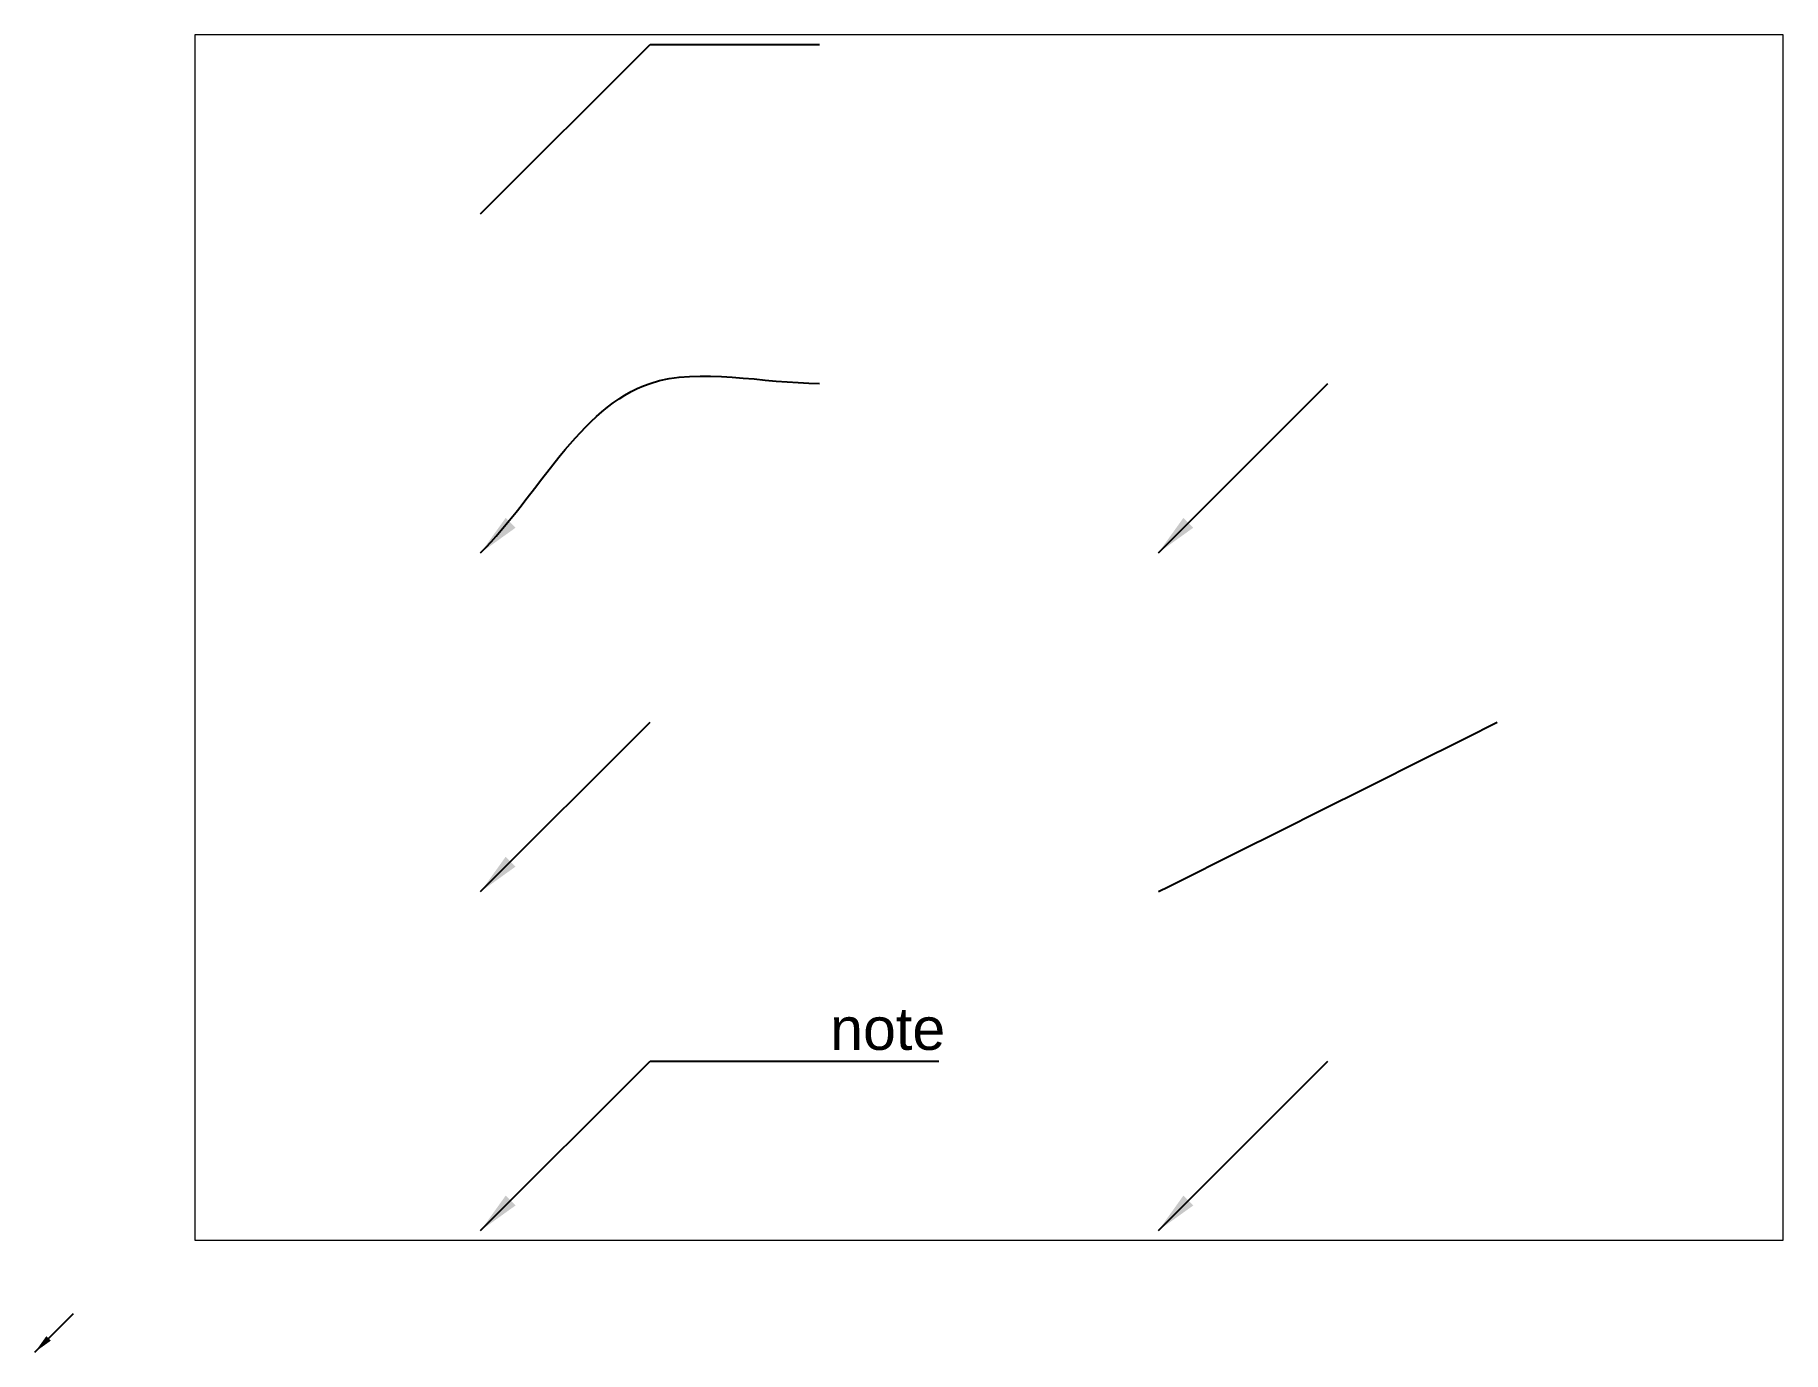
# Paper-space layout 'Layout1' of a CAD drawing. Header units: millimetres. Extents: x 5 to 231, y 5 to 176.
# The model-space entities are those that its viewports show. They can reach past a viewport. Long polylines and large blocks are cut down to what shows.
import ezdxf

# ---------------------------------------------------------------- set-up
doc = ezdxf.new("R2010")
doc.units = ezdxf.units.MM
doc.layers.add('notes', color=3, linetype='Continuous')
doc.styles.get("Standard").update_dxf_attribs({"font": 'arial.ttf'})
doc.dimstyles.new('ISO-25', dxfattribs={"dimtxt": 2.5, "dimasz": 2.5, "dimexe": 1.25, "dimexo": 0.625, "dimtad": 1, "dimtxsty": 'Standard', "dimcen": 2.5, "dimadec": 0, "dimazin": 0, "dimtfac": 1, "dimtmove": 0, "dimatfit": 3, "dimfxl": 1, "dimarcsym": 0})

msp = doc.modelspace()

# ---------------------------------------------------------------- texts
at = {"insert": (20.625, 10.625), "char_height": 2.5, "attachment_point": 7}
msp.add_mtext('note', dxfattribs=at)

# ---------------------------------------------------------------- leaders
at = {"has_arrowhead": 0}
msp.add_leader([(0, 60), (10, 70), (20, 70)], dimstyle='ISO-25', dxfattribs=at)
at = {"path_type": 1}
msp.add_leader([(0, 40), (10, 50), (20, 50)], dimstyle='ISO-25', dxfattribs=at)
for points in [[(0, 20), (10, 30)], [(40, 0), (50, 10)]]:
    msp.add_leader(points, dimstyle='ISO-25')
at = {"has_arrowhead": 0, "path_type": 1}
msp.add_leader([(40, 20), (60, 30)], dimstyle='ISO-25', dxfattribs=at)
at = {"annotation_type": 0, "has_hookline": 1, "hookline_direction": 0, "text_width": 6.422}
msp.add_leader([(0, 0), (10, 10), (20, 10)], dimstyle='ISO-25', dxfattribs=at)
at = {"layer": 'notes', "color": 1}
msp.add_leader([(40, 40), (50, 50)], dimstyle='ISO-25', dxfattribs=at)

psp = doc.layouts.get("Layout1")

# ---------------------------------------------------------------- leaders
psp.add_leader([(5, 5), (10, 10)], dimstyle='ISO-25')

# ---------------------------------------------------------------- viewports
at = {"layer": '0'}
psp.add_viewport(center=(128.5, 97.5), size=(205.6, 156), view_center_point=(30, 35), view_height=71.12299, dxfattribs=at)

doc.saveas('drawing.dxf')
